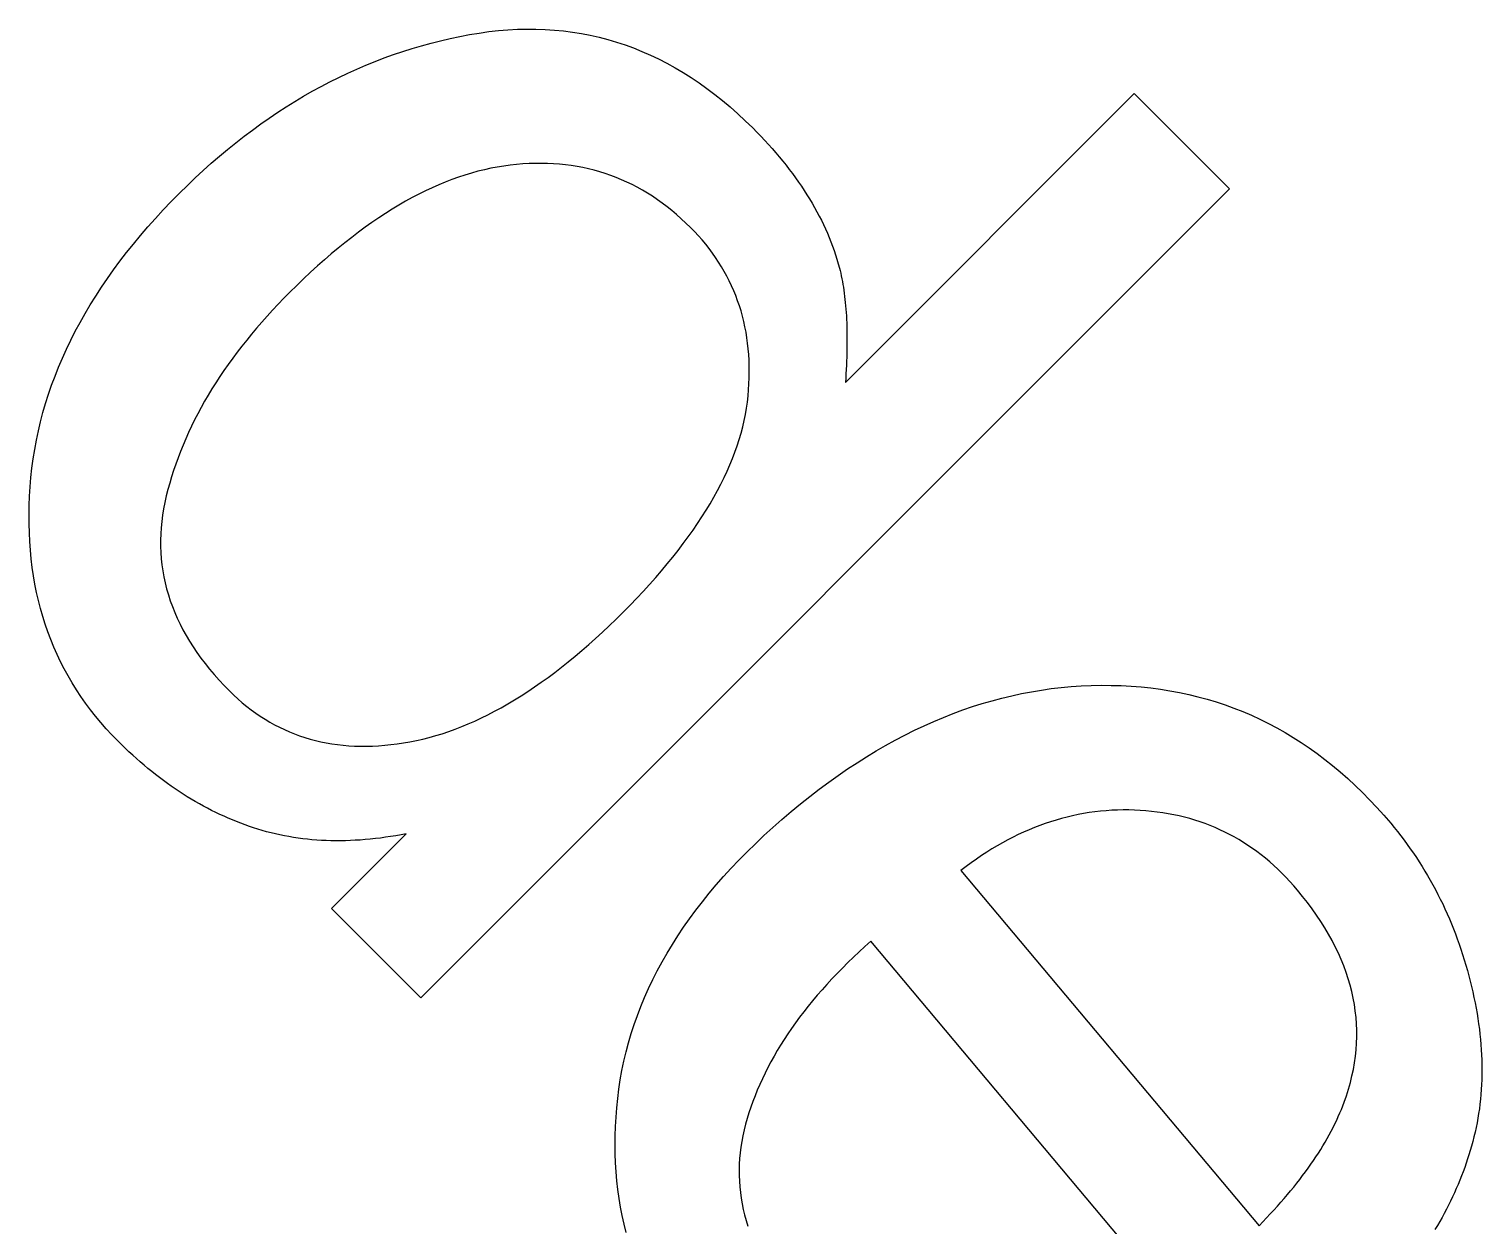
# Model space of a CAD drawing. Header units: metres. Extents: x -53 to 53, y -52 to 53.
# Drawn here: x 25.53 to 31.22, y 24.23 to 28.92 of the extents above; entities that cross this region are included whole.
import ezdxf

# ---------------------------------------------------------------- set-up
doc = ezdxf.new("R2010")
doc.units = ezdxf.units.M

msp = doc.modelspace()

# ---------------------------------------------------------------- linework, layer by layer
for p, q in [((27.2897, 28.9017), (27.3275, 28.907)), ((27.3275, 28.907), (27.365, 28.9112)), ((27.365, 28.9112), (27.4022, 28.9143)), ((27.4022, 28.9143), (27.4392, 28.9163)), ((27.4392, 28.9163), (27.4758, 28.9172)), ((27.4758, 28.9172), (27.5122, 28.917)), ((27.5122, 28.917), (27.5483, 28.9157)), ((27.5483, 28.9157), (27.5842, 28.9133)), ((27.5842, 28.9133), (27.6197, 28.9099)), ((27.6197, 28.9099), (27.655, 28.9053)), ((27.655, 28.9053), (27.69, 28.8997)), ((27.0271, 28.841), (27.064, 28.8519)), ((27.064, 28.8519), (27.1011, 28.862)), ((27.1011, 28.862), (27.1384, 28.8714)), ((27.1384, 28.8714), (27.1759, 28.8801)), ((27.1759, 28.8801), (27.2137, 28.8881)), ((27.2137, 28.8881), (27.2517, 28.8954)), ((27.2517, 28.8954), (27.2897, 28.9017)), ((27.69, 28.8997), (27.7247, 28.893)), ((27.7247, 28.893), (27.7592, 28.8852)), ((27.7592, 28.8852), (27.7933, 28.8763)), ((27.7933, 28.8763), (27.8272, 28.8663)), ((27.8272, 28.8663), (27.8609, 28.8552)), ((27.8609, 28.8552), (27.8942, 28.8431)), ((26.8461, 28.7758), (26.8819, 28.7903)), ((26.8819, 28.7903), (26.9179, 28.804)), ((26.9179, 28.804), (26.9541, 28.8171)), ((26.9541, 28.8171), (26.9905, 28.8294)), ((26.9905, 28.8294), (27.0271, 28.841)), ((27.8942, 28.8431), (27.9273, 28.8298)), ((27.9273, 28.8298), (27.9601, 28.8155)), ((27.9601, 28.8155), (27.9926, 28.8)), ((27.9926, 28.8), (28.0248, 28.7835)), ((26.7402, 28.728), (26.7753, 28.7447)), ((26.7753, 28.7447), (26.8106, 28.7606)), ((26.8106, 28.7606), (26.8461, 28.7758)), ((28.0248, 28.7835), (28.0568, 28.7659)), ((28.0568, 28.7659), (28.0885, 28.7472)), ((28.0885, 28.7472), (28.1198, 28.7274)), ((26.6363, 28.6738), (26.6707, 28.6926)), ((26.6707, 28.6926), (26.7054, 28.7106)), ((26.7054, 28.7106), (26.7402, 28.728)), ((28.1198, 28.7274), (28.151, 28.7065)), ((28.151, 28.7065), (28.1818, 28.6845)), ((28.1818, 28.6845), (28.2124, 28.6615)), ((26.5344, 28.613), (26.5682, 28.634)), ((26.5682, 28.634), (26.6021, 28.6542)), ((26.6021, 28.6542), (26.6363, 28.6738)), ((28.2124, 28.6615), (28.2427, 28.6373)), ((28.2427, 28.6373), (28.2727, 28.6121)), ((28.7239, 27.5335), (29.8553, 28.6649)), ((29.8553, 28.6649), (30.2286, 28.2915)), ((26.4345, 28.5457), (26.4676, 28.5688)), ((26.4676, 28.5688), (26.5009, 28.5913)), ((26.5009, 28.5913), (26.5344, 28.613)), ((28.2727, 28.6121), (28.3025, 28.5857)), ((28.3025, 28.5857), (28.332, 28.5583)), ((26.369, 28.4973), (26.4017, 28.5218)), ((26.4017, 28.5218), (26.4345, 28.5457)), ((28.332, 28.5583), (28.3611, 28.5298)), ((28.3611, 28.5298), (28.377, 28.5137)), ((28.377, 28.5137), (28.3926, 28.4976)), ((26.3045, 28.4459), (26.3367, 28.4719)), ((26.3367, 28.4719), (26.369, 28.4973)), ((28.3926, 28.4976), (28.4078, 28.4814)), ((28.4078, 28.4814), (28.4226, 28.4653)), ((28.4226, 28.4653), (28.4371, 28.449)), ((28.4371, 28.449), (28.4513, 28.4328)), ((26.2093, 28.3635), (26.2408, 28.3917)), ((26.2408, 28.3917), (26.2725, 28.4191)), ((26.2725, 28.4191), (26.3045, 28.4459)), ((28.4513, 28.4328), (28.465, 28.4165)), ((28.465, 28.4165), (28.4785, 28.4002)), ((28.4785, 28.4002), (28.4916, 28.3838)), ((26.178, 28.3345), (26.2093, 28.3635)), ((27.2082, 28.337), (27.1825, 28.3278)), ((27.2337, 28.3454), (27.2082, 28.337)), ((27.2592, 28.3532), (27.2337, 28.3454)), ((27.2846, 28.3602), (27.2592, 28.3532)), ((27.31, 28.3664), (27.2846, 28.3602)), ((27.3353, 28.372), (27.31, 28.3664)), ((27.3605, 28.3768), (27.3353, 28.372)), ((27.3857, 28.3808), (27.3605, 28.3768)), ((27.4108, 28.3841), (27.3857, 28.3808)), ((27.4357, 28.3868), (27.4108, 28.3841)), ((27.4605, 28.3888), (27.4357, 28.3868)), ((27.485, 28.3902), (27.4605, 28.3888)), ((27.5093, 28.3909), (27.485, 28.3902)), ((27.5334, 28.3911), (27.5093, 28.3909)), ((27.5572, 28.3906), (27.5334, 28.3911)), ((27.5809, 28.3895), (27.5572, 28.3906)), ((27.6042, 28.3877), (27.5809, 28.3895)), ((27.6274, 28.3854), (27.6042, 28.3877)), ((27.6504, 28.3823), (27.6274, 28.3854)), ((27.6731, 28.3787), (27.6504, 28.3823)), ((27.6956, 28.3745), (27.6731, 28.3787)), ((27.718, 28.3696), (27.6956, 28.3745)), ((27.74, 28.3641), (27.718, 28.3696)), ((27.7619, 28.3579), (27.74, 28.3641)), ((27.7835, 28.3512), (27.7619, 28.3579)), ((27.8049, 28.3438), (27.7835, 28.3512)), ((27.8261, 28.3358), (27.8049, 28.3438)), ((27.847, 28.3271), (27.8261, 28.3358)), ((28.4916, 28.3838), (28.5043, 28.3674)), ((28.5043, 28.3674), (28.5167, 28.351)), ((28.5167, 28.351), (28.5287, 28.3345)), ((26.1161, 28.2746), (26.1469, 28.3049)), ((26.1469, 28.3049), (26.178, 28.3345)), ((27.0794, 28.2836), (27.0535, 28.2707)), ((30.2286, 28.2915), (27.0608, 25.1237)), ((27.1053, 28.2957), (27.0794, 28.2836)), ((27.1311, 28.3071), (27.1053, 28.2957)), ((27.1568, 28.3178), (27.1311, 28.3071)), ((27.1825, 28.3278), (27.1568, 28.3178)), ((27.8678, 28.3178), (27.847, 28.3271)), ((27.8883, 28.3079), (27.8678, 28.3178)), ((27.9086, 28.2974), (27.8883, 28.3079)), ((27.9287, 28.2862), (27.9086, 28.2974)), ((27.9485, 28.2745), (27.9287, 28.2862)), ((28.5287, 28.3345), (28.5404, 28.3181)), ((28.5404, 28.3181), (28.5518, 28.3015)), ((28.5518, 28.3015), (28.5627, 28.285)), ((28.5627, 28.285), (28.5734, 28.2684)), ((26.0523, 28.2086), (26.0837, 28.2417)), ((26.0837, 28.2417), (26.1161, 28.2746)), ((26.9752, 28.2277), (26.949, 28.2119)), ((27.0014, 28.2428), (26.9752, 28.2277)), ((27.0274, 28.2571), (27.0014, 28.2428)), ((27.0535, 28.2707), (27.0274, 28.2571)), ((27.9682, 28.2621), (27.9485, 28.2745)), ((27.9876, 28.249), (27.9682, 28.2621)), ((28.0067, 28.2354), (27.9876, 28.249)), ((28.0257, 28.2211), (28.0067, 28.2354)), ((28.0444, 28.2061), (28.0257, 28.2211)), ((28.5734, 28.2684), (28.5837, 28.2517)), ((28.5837, 28.2517), (28.5936, 28.2351)), ((28.5936, 28.2351), (28.6032, 28.2184)), ((25.9921, 28.1423), (26.0217, 28.1755)), ((26.0217, 28.1755), (26.0523, 28.2086)), ((26.8964, 28.178), (26.87, 28.16)), ((26.9227, 28.1953), (26.8964, 28.178)), ((26.949, 28.2119), (26.9227, 28.1953)), ((28.063, 28.1906), (28.0444, 28.2061)), ((28.0813, 28.1744), (28.063, 28.1906)), ((28.0993, 28.1576), (28.0813, 28.1744)), ((28.6032, 28.2184), (28.6124, 28.2016)), ((28.6124, 28.2016), (28.6213, 28.1849)), ((28.6213, 28.1849), (28.6298, 28.1681)), ((28.6298, 28.1681), (28.638, 28.1513)), ((25.9356, 28.0754), (25.9634, 28.1089)), ((25.9634, 28.1089), (25.9921, 28.1423)), ((26.817, 28.1217), (26.7904, 28.1015)), ((26.8436, 28.1412), (26.817, 28.1217)), ((26.87, 28.16), (26.8436, 28.1412)), ((28.1172, 28.1402), (28.0993, 28.1576)), ((28.1329, 28.1241), (28.1172, 28.1402)), ((28.1481, 28.1077), (28.1329, 28.1241)), ((28.1626, 28.0912), (28.1481, 28.1077)), ((28.638, 28.1513), (28.6458, 28.1344)), ((28.6458, 28.1344), (28.6533, 28.1175)), ((28.6533, 28.1175), (28.6605, 28.1006)), ((25.9087, 28.0417), (25.9356, 28.0754)), ((26.737, 28.0588), (26.7102, 28.0364)), ((26.7637, 28.0805), (26.737, 28.0588)), ((26.7904, 28.1015), (26.7637, 28.0805)), ((28.1767, 28.0743), (28.1626, 28.0912)), ((28.1902, 28.0572), (28.1767, 28.0743)), ((28.2031, 28.0399), (28.1902, 28.0572)), ((28.6605, 28.1006), (28.6672, 28.0836)), ((28.6672, 28.0836), (28.6737, 28.0666)), ((28.6737, 28.0666), (28.6797, 28.0496)), ((25.8577, 27.9741), (25.8828, 28.008)), ((25.8828, 28.008), (25.9087, 28.0417)), ((26.6834, 28.0132), (26.6564, 27.9893)), ((26.7102, 28.0364), (26.6834, 28.0132)), ((28.2155, 28.0224), (28.2031, 28.0399)), ((28.2273, 28.0046), (28.2155, 28.0224)), ((28.2386, 27.9865), (28.2273, 28.0046)), ((28.6797, 28.0496), (28.6855, 28.0325)), ((28.6855, 28.0325), (28.6909, 28.0154)), ((28.6909, 28.0154), (28.6959, 27.9983)), ((28.6959, 27.9983), (28.7005, 27.9811)), ((25.8104, 27.906), (25.8336, 27.9401)), ((25.8336, 27.9401), (25.8577, 27.9741)), ((26.6024, 27.9393), (26.5753, 27.9132)), ((26.6295, 27.9647), (26.6024, 27.9393)), ((26.6564, 27.9893), (26.6295, 27.9647)), ((28.2493, 27.9682), (28.2386, 27.9865)), ((28.2595, 27.9497), (28.2493, 27.9682)), ((28.2691, 27.9309), (28.2595, 27.9497)), ((28.7005, 27.9811), (28.7031, 27.971)), ((28.7031, 27.971), (28.7056, 27.9607)), ((28.7056, 27.9607), (28.7079, 27.9502)), ((28.7079, 27.9502), (28.7101, 27.9394)), ((28.7101, 27.9394), (28.7122, 27.9285)), ((25.7881, 27.8717), (25.8104, 27.906)), ((26.5481, 27.8863), (26.5252, 27.8631)), ((26.5753, 27.9132), (26.5481, 27.8863)), ((28.2781, 27.9119), (28.2691, 27.9309)), ((28.2866, 27.8926), (28.2781, 27.9119)), ((28.2946, 27.8731), (28.2866, 27.8926)), ((28.7122, 27.9285), (28.7142, 27.9173)), ((28.7142, 27.9173), (28.716, 27.9059)), ((28.716, 27.9059), (28.7178, 27.8943)), ((28.7178, 27.8943), (28.7194, 27.8824)), ((28.7194, 27.8824), (28.7209, 27.8704)), ((25.7462, 27.8029), (25.7667, 27.8374)), ((25.7667, 27.8374), (25.7881, 27.8717)), ((26.5028, 27.8399), (26.4809, 27.8165)), ((26.5252, 27.8631), (26.5028, 27.8399)), ((28.302, 27.8534), (28.2946, 27.8731)), ((28.3088, 27.8334), (28.302, 27.8534)), ((28.3151, 27.8131), (28.3088, 27.8334)), ((28.7209, 27.8704), (28.7223, 27.8582)), ((28.7223, 27.8582), (28.7236, 27.8457)), ((28.7236, 27.8457), (28.7248, 27.833)), ((28.7248, 27.833), (28.7258, 27.8201)), ((25.7081, 27.7335), (25.7267, 27.7683)), ((25.7267, 27.7683), (25.7462, 27.8029)), ((26.4387, 27.7697), (26.4183, 27.7462)), ((26.4595, 27.7931), (26.4387, 27.7697)), ((26.4809, 27.8165), (26.4595, 27.7931)), ((28.3208, 27.7927), (28.3151, 27.8131)), ((28.326, 27.7719), (28.3208, 27.7927)), ((28.3306, 27.751), (28.326, 27.7719)), ((28.7258, 27.8201), (28.7268, 27.8069)), ((28.7268, 27.8069), (28.7276, 27.7936)), ((28.7276, 27.7936), (28.7283, 27.78)), ((28.7283, 27.78), (28.7289, 27.7662)), ((28.7289, 27.7662), (28.7294, 27.7522)), ((25.6903, 27.6987), (25.7081, 27.7335)), ((26.3985, 27.7226), (26.3792, 27.699)), ((26.4183, 27.7462), (26.3985, 27.7226)), ((28.3347, 27.7298), (28.3306, 27.751)), ((28.3382, 27.7083), (28.3347, 27.7298)), ((28.7294, 27.7522), (28.7297, 27.738)), ((28.7297, 27.738), (28.73, 27.7236)), ((28.73, 27.7236), (28.7301, 27.7089)), ((28.7301, 27.7089), (28.7301, 27.6941)), ((25.6576, 27.6286), (25.6735, 27.6637)), ((25.6735, 27.6637), (25.6903, 27.6987)), ((26.3604, 27.6753), (26.3421, 27.6515)), ((26.3792, 27.699), (26.3604, 27.6753)), ((28.3411, 27.6866), (28.3382, 27.7083)), ((28.3435, 27.6647), (28.3411, 27.6866)), ((28.3454, 27.6425), (28.3435, 27.6647)), ((28.7298, 27.6637), (28.7295, 27.6482)), ((28.73, 27.679), (28.7298, 27.6637)), ((28.7301, 27.6941), (28.73, 27.679)), ((25.6427, 27.5933), (25.6576, 27.6286)), ((26.3071, 27.6038), (26.2904, 27.5799)), ((26.3244, 27.6277), (26.3071, 27.6038)), ((26.3421, 27.6515), (26.3244, 27.6277)), ((28.3467, 27.6201), (28.3454, 27.6425)), ((28.3474, 27.5974), (28.3467, 27.6201)), ((28.3476, 27.5745), (28.3474, 27.5974)), ((28.7278, 27.6003), (28.727, 27.584)), ((28.7284, 27.6165), (28.7278, 27.6003)), ((28.729, 27.6325), (28.7284, 27.6165)), ((28.7295, 27.6482), (28.729, 27.6325)), ((25.6154, 27.5225), (25.6286, 27.558)), ((25.6286, 27.558), (25.6427, 27.5933)), ((26.2742, 27.5559), (26.2585, 27.5319)), ((26.2904, 27.5799), (26.2742, 27.5559)), ((28.3463, 27.528), (28.3472, 27.5514)), ((28.3472, 27.5514), (28.3476, 27.5745)), ((28.725, 27.5505), (28.7239, 27.5335)), ((28.726, 27.5674), (28.725, 27.5505)), ((28.727, 27.584), (28.726, 27.5674)), ((25.5919, 27.4512), (25.6032, 27.4869)), ((25.6032, 27.4869), (25.6154, 27.5225)), ((26.2287, 27.4836), (26.2145, 27.4593)), ((26.2433, 27.5077), (26.2287, 27.4836)), ((26.2585, 27.5319), (26.2433, 27.5077)), ((28.3428, 27.4805), (28.3448, 27.5043)), ((28.3448, 27.5043), (28.3463, 27.528)), ((25.5815, 27.4153), (25.5919, 27.4512)), ((26.2009, 27.4351), (26.1878, 27.4107)), ((26.2145, 27.4593), (26.2009, 27.4351)), ((28.3325, 27.4081), (28.3367, 27.4324)), ((28.3367, 27.4324), (28.3401, 27.4565)), ((28.3401, 27.4565), (28.3428, 27.4805)), ((25.5635, 27.3432), (25.5721, 27.3793)), ((25.5721, 27.3793), (25.5815, 27.4153)), ((26.1752, 27.3863), (26.1631, 27.3618)), ((26.1878, 27.4107), (26.1752, 27.3863)), ((28.3219, 27.3594), (28.3276, 27.3838)), ((28.3276, 27.3838), (28.3325, 27.4081)), ((25.5558, 27.307), (25.5635, 27.3432)), ((26.1405, 27.3127), (26.13, 27.2881)), ((26.1516, 27.3373), (26.1405, 27.3127)), ((26.1631, 27.3618), (26.1516, 27.3373)), ((28.3082, 27.3102), (28.3154, 27.3349)), ((28.3154, 27.3349), (28.3219, 27.3594)), ((25.5433, 27.2342), (25.5491, 27.2707)), ((25.5491, 27.2707), (25.5558, 27.307)), ((26.12, 27.2634), (26.1105, 27.2386)), ((26.13, 27.2881), (26.12, 27.2634)), ((28.282, 27.2357), (28.2915, 27.2607)), ((28.2915, 27.2607), (28.3002, 27.2855)), ((28.3002, 27.2855), (28.3082, 27.3102)), ((25.5344, 27.1609), (25.5384, 27.1976)), ((25.5384, 27.1976), (25.5433, 27.2342)), ((26.1016, 27.2138), (26.0931, 27.1889)), ((26.1105, 27.2386), (26.1016, 27.2138)), ((28.2607, 27.1855), (28.2717, 27.2107)), ((28.2717, 27.2107), (28.282, 27.2357)), ((25.5313, 27.1241), (25.5344, 27.1609)), ((26.0852, 27.1639), (26.0778, 27.1389)), ((26.0931, 27.1889), (26.0852, 27.1639)), ((28.2364, 27.1349), (28.2489, 27.1603)), ((28.2489, 27.1603), (28.2607, 27.1855)), ((25.5276, 27.0511), (25.5291, 27.0874)), ((25.5291, 27.0874), (25.5313, 27.1241)), ((26.0645, 27.0887), (26.0588, 27.0636)), ((26.0709, 27.1138), (26.0645, 27.0887)), ((26.0778, 27.1389), (26.0709, 27.1138)), ((28.1942, 27.0582), (28.209, 27.0839)), ((28.209, 27.0839), (28.2231, 27.1094)), ((28.2231, 27.1094), (28.2364, 27.1349)), ((25.527, 27.0152), (25.5276, 27.0511)), ((26.0539, 27.0386), (26.0499, 27.0137)), ((26.0588, 27.0636), (26.0539, 27.0386)), ((28.1622, 27.0066), (28.1786, 27.0324)), ((28.1786, 27.0324), (28.1942, 27.0582)), ((25.5272, 26.9798), (25.527, 27.0152)), ((25.5281, 26.9447), (25.5272, 26.9798)), ((26.0467, 26.9889), (26.0443, 26.9643)), ((26.0499, 27.0137), (26.0467, 26.9889)), ((28.1273, 26.9545), (28.1451, 26.9806)), ((28.1451, 26.9806), (28.1622, 27.0066)), ((25.5298, 26.9101), (25.5281, 26.9447)), ((26.0428, 26.9398), (26.042, 26.9154)), ((26.042, 26.9154), (26.0421, 26.8911)), ((26.0443, 26.9643), (26.0428, 26.9398)), ((28.0892, 26.902), (28.1086, 26.9283)), ((28.1086, 26.9283), (28.1273, 26.9545)), ((25.5323, 26.8758), (25.5298, 26.9101)), ((25.5356, 26.842), (25.5323, 26.8758)), ((26.0421, 26.8911), (26.043, 26.867)), ((26.043, 26.867), (26.0448, 26.843)), ((28.0482, 26.8491), (28.0691, 26.8756)), ((28.0691, 26.8756), (28.0892, 26.902)), ((25.5397, 26.8086), (25.5356, 26.842)), ((25.5446, 26.7755), (25.5397, 26.8086)), ((26.0448, 26.843), (26.0473, 26.8191)), ((26.0473, 26.8191), (26.0507, 26.7953)), ((28.0041, 26.7958), (28.0265, 26.8225)), ((28.0265, 26.8225), (28.0482, 26.8491)), ((25.5502, 26.7429), (25.5446, 26.7755)), ((25.5567, 26.7108), (25.5502, 26.7429)), ((26.0507, 26.7953), (26.0549, 26.7717)), ((26.0549, 26.7717), (26.06, 26.7482)), ((26.06, 26.7482), (26.0658, 26.7248)), ((27.9322, 26.715), (27.9569, 26.7421)), ((27.9569, 26.7421), (27.9809, 26.769)), ((27.9809, 26.769), (28.0041, 26.7958)), ((25.5639, 26.679), (25.5567, 26.7108)), ((26.0658, 26.7248), (26.0725, 26.7015)), ((26.0725, 26.7015), (26.08, 26.6784)), ((27.8804, 26.6607), (27.9067, 26.6879)), ((27.9067, 26.6879), (27.9322, 26.715)), ((25.572, 26.6476), (25.5639, 26.679)), ((25.5808, 26.6166), (25.572, 26.6476)), ((26.08, 26.6784), (26.0883, 26.6553)), ((26.0883, 26.6553), (26.0975, 26.6324)), ((26.0975, 26.6324), (26.1074, 26.6097)), ((27.8264, 26.6066), (27.8534, 26.6333)), ((27.8534, 26.6333), (27.8804, 26.6607)), ((25.5904, 26.5861), (25.5808, 26.6166)), ((25.6008, 26.5559), (25.5904, 26.5861)), ((26.1074, 26.6097), (26.1182, 26.587)), ((26.1182, 26.587), (26.1298, 26.5645)), ((27.7725, 26.5553), (27.7994, 26.5806)), ((27.7994, 26.5806), (27.8264, 26.6066)), ((25.612, 26.5262), (25.6008, 26.5559)), ((25.6239, 26.4969), (25.612, 26.5262)), ((26.1298, 26.5645), (26.1423, 26.5421)), ((26.1423, 26.5421), (26.1555, 26.5199)), ((26.1555, 26.5199), (26.1696, 26.4977)), ((27.7188, 26.5067), (27.7456, 26.5306)), ((27.7456, 26.5306), (27.7725, 26.5553)), ((25.6367, 26.4679), (25.6239, 26.4969)), ((25.6502, 26.4394), (25.6367, 26.4679)), ((26.1696, 26.4977), (26.1845, 26.4757)), ((26.1845, 26.4757), (26.2003, 26.4538)), ((27.6388, 26.4391), (27.6654, 26.461)), ((27.6654, 26.461), (27.6921, 26.4835)), ((27.6921, 26.4835), (27.7188, 26.5067)), ((25.6646, 26.4113), (25.6502, 26.4394)), ((25.6797, 26.3836), (25.6646, 26.4113)), ((26.2003, 26.4538), (26.2168, 26.432)), ((26.2168, 26.432), (26.2342, 26.4104)), ((26.2342, 26.4104), (26.2524, 26.3889)), ((27.5857, 26.3976), (27.6122, 26.418)), ((27.6122, 26.418), (27.6388, 26.4391)), ((25.6956, 26.3564), (25.6797, 26.3836)), ((25.7123, 26.3295), (25.6956, 26.3564)), ((26.2524, 26.3889), (26.2714, 26.3675)), ((26.2714, 26.3675), (26.2913, 26.3462)), ((26.2913, 26.3462), (26.312, 26.3251)), ((27.5066, 26.3405), (27.5329, 26.3588)), ((27.5329, 26.3588), (27.5593, 26.3779)), ((27.5593, 26.3779), (27.5857, 26.3976)), ((29.6082, 26.3422), (29.6473, 26.3448)), ((29.6473, 26.3448), (29.6865, 26.3465)), ((29.6865, 26.3465), (29.7258, 26.3472)), ((29.7258, 26.3472), (29.7652, 26.347)), ((29.7652, 26.347), (29.8044, 26.3458)), ((29.8044, 26.3458), (29.8433, 26.3437)), ((29.8433, 26.3437), (29.8818, 26.3406)), ((25.7298, 26.303), (25.7123, 26.3295)), ((25.7481, 26.2769), (25.7298, 26.303)), ((26.312, 26.3251), (26.3284, 26.309)), ((26.3284, 26.309), (26.3451, 26.2936)), ((26.3451, 26.2936), (26.3621, 26.2789)), ((27.402, 26.2742), (27.4281, 26.2898)), ((27.4281, 26.2898), (27.4542, 26.306)), ((27.4542, 26.306), (27.4804, 26.3229)), ((27.4804, 26.3229), (27.5066, 26.3405)), ((29.26, 26.2757), (29.2984, 26.2869)), ((29.2984, 26.2869), (29.3368, 26.2972)), ((29.3368, 26.2972), (29.3753, 26.3064)), ((29.3753, 26.3064), (29.4139, 26.3148)), ((29.4139, 26.3148), (29.4526, 26.3222)), ((29.4526, 26.3222), (29.4913, 26.3286)), ((29.4913, 26.3286), (29.5302, 26.3341)), ((29.5302, 26.3341), (29.5692, 26.3386)), ((29.5692, 26.3386), (29.6082, 26.3422)), ((29.8818, 26.3406), (29.9199, 26.3366)), ((29.9199, 26.3366), (29.9576, 26.3316)), ((29.9576, 26.3316), (29.9949, 26.3257)), ((29.9949, 26.3257), (30.0319, 26.3188)), ((30.0319, 26.3188), (30.0685, 26.311)), ((30.0685, 26.311), (30.1047, 26.3022)), ((30.1047, 26.3022), (30.1405, 26.2925)), ((30.1405, 26.2925), (30.1759, 26.2819)), ((25.7671, 26.2513), (25.7481, 26.2769)), ((25.787, 26.2261), (25.7671, 26.2513)), ((26.3621, 26.2789), (26.3793, 26.2647)), ((26.3793, 26.2647), (26.3969, 26.2511)), ((26.3969, 26.2511), (26.4146, 26.2382)), ((26.4146, 26.2382), (26.4327, 26.2258)), ((27.2984, 26.2192), (27.3242, 26.2319)), ((27.3242, 26.2319), (27.3501, 26.2453)), ((27.3501, 26.2453), (27.376, 26.2594)), ((27.376, 26.2594), (27.402, 26.2742)), ((29.1076, 26.2215), (29.1455, 26.2365)), ((29.1455, 26.2365), (29.1836, 26.2505)), ((29.1836, 26.2505), (29.2218, 26.2636)), ((29.2218, 26.2636), (29.26, 26.2757)), ((30.1759, 26.2819), (30.211, 26.2702)), ((30.211, 26.2702), (30.2457, 26.2577)), ((30.2457, 26.2577), (30.28, 26.2442)), ((30.28, 26.2442), (30.3139, 26.2297)), ((30.3139, 26.2297), (30.3474, 26.2143)), ((25.8076, 26.2012), (25.787, 26.2261)), ((25.829, 26.1768), (25.8076, 26.2012)), ((25.8513, 26.1528), (25.829, 26.1768)), ((26.4327, 26.2258), (26.451, 26.2141)), ((26.451, 26.2141), (26.4695, 26.203)), ((26.4695, 26.203), (26.4883, 26.1926)), ((26.4883, 26.1926), (26.5074, 26.1827)), ((26.5074, 26.1827), (26.5268, 26.1734)), ((26.5268, 26.1734), (26.5464, 26.1648)), ((27.1703, 26.1662), (27.1958, 26.1754)), ((27.1958, 26.1754), (27.2214, 26.1853)), ((27.2214, 26.1853), (27.247, 26.1959)), ((27.247, 26.1959), (27.2727, 26.2072)), ((27.2727, 26.2072), (27.2984, 26.2192)), ((28.9941, 26.1709), (29.0318, 26.1887)), ((29.0318, 26.1887), (29.0697, 26.2056)), ((29.0697, 26.2056), (29.1076, 26.2215)), ((30.3474, 26.2143), (30.3806, 26.1979)), ((30.3806, 26.1979), (30.4133, 26.1806)), ((30.4133, 26.1806), (30.4457, 26.1623)), ((25.8743, 26.1292), (25.8513, 26.1528)), ((25.8888, 26.1148), (25.8743, 26.1292)), ((26.5464, 26.1648), (26.5662, 26.1568)), ((26.5662, 26.1568), (26.5864, 26.1494)), ((26.5864, 26.1494), (26.6068, 26.1426)), ((26.6068, 26.1426), (26.6274, 26.1364)), ((26.6274, 26.1364), (26.6483, 26.1309)), ((26.6483, 26.1309), (26.6695, 26.1259)), ((26.6695, 26.1259), (26.691, 26.1216)), ((26.691, 26.1216), (26.7127, 26.1179)), ((26.7127, 26.1179), (26.7346, 26.1148)), ((26.9442, 26.1147), (26.9688, 26.1177)), ((26.9688, 26.1177), (26.9936, 26.1214)), ((26.9936, 26.1214), (27.0186, 26.1257)), ((27.0186, 26.1257), (27.0438, 26.1307)), ((27.0438, 26.1307), (27.069, 26.1364)), ((27.069, 26.1364), (27.0942, 26.1428)), ((27.0942, 26.1428), (27.1195, 26.1499)), ((27.1195, 26.1499), (27.1449, 26.1577)), ((27.1449, 26.1577), (27.1703, 26.1662)), ((28.8815, 26.1117), (28.9189, 26.1324)), ((28.9189, 26.1324), (28.9565, 26.1521)), ((28.9565, 26.1521), (28.9941, 26.1709)), ((30.4457, 26.1623), (30.4778, 26.1431)), ((30.4778, 26.1431), (30.5094, 26.123)), ((30.5094, 26.123), (30.5406, 26.1018)), ((25.9035, 26.1007), (25.8888, 26.1148)), ((25.9181, 26.0868), (25.9035, 26.1007)), ((25.9329, 26.0732), (25.9181, 26.0868)), ((25.9477, 26.0599), (25.9329, 26.0732)), ((25.9626, 26.0468), (25.9477, 26.0599)), ((26.7346, 26.1148), (26.7569, 26.1123)), ((26.7569, 26.1123), (26.7794, 26.1105)), ((26.7794, 26.1105), (26.8021, 26.1092)), ((26.8021, 26.1092), (26.8251, 26.1086)), ((26.8251, 26.1086), (26.8484, 26.1086)), ((26.8484, 26.1086), (26.8719, 26.1092)), ((26.8719, 26.1092), (26.8958, 26.1104)), ((26.8958, 26.1104), (26.9198, 26.1122)), ((26.9198, 26.1122), (26.9442, 26.1147)), ((28.7696, 26.0439), (28.8068, 26.0675)), ((28.8068, 26.0675), (28.8441, 26.09)), ((28.8441, 26.09), (28.8815, 26.1117)), ((30.5406, 26.1018), (30.5715, 26.0798)), ((30.5715, 26.0798), (30.602, 26.0568)), ((25.9776, 26.034), (25.9626, 26.0468)), ((25.9926, 26.0215), (25.9776, 26.034)), ((26.0077, 26.0092), (25.9926, 26.0215)), ((26.0228, 25.9972), (26.0077, 26.0092)), ((28.6955, 25.994), (28.7325, 26.0194)), ((28.7325, 26.0194), (28.7696, 26.0439)), ((30.602, 26.0568), (30.6321, 26.0328)), ((30.6321, 26.0328), (30.6618, 26.0079)), ((30.6618, 26.0079), (30.6912, 25.982)), ((26.0381, 25.9855), (26.0228, 25.9972)), ((26.0534, 25.974), (26.0381, 25.9855)), ((26.0687, 25.9628), (26.0534, 25.974)), ((26.0841, 25.9519), (26.0687, 25.9628)), ((26.0996, 25.9412), (26.0841, 25.9519)), ((28.6217, 25.9403), (28.6586, 25.9676)), ((28.6586, 25.9676), (28.6955, 25.994)), ((30.6912, 25.982), (30.7202, 25.9552)), ((30.7202, 25.9552), (30.7488, 25.9275)), ((26.1152, 25.9308), (26.0996, 25.9412)), ((26.1308, 25.9207), (26.1152, 25.9308)), ((26.1465, 25.9108), (26.1308, 25.9207)), ((26.1622, 25.9012), (26.1465, 25.9108)), ((26.1781, 25.8919), (26.1622, 25.9012)), ((26.1939, 25.8828), (26.1781, 25.8919)), ((28.5483, 25.8828), (28.585, 25.912)), ((28.585, 25.912), (28.6217, 25.9403)), ((30.7488, 25.9275), (30.777, 25.8987)), ((30.777, 25.8987), (30.8048, 25.8691)), ((26.2099, 25.874), (26.1939, 25.8828)), ((26.2259, 25.8655), (26.2099, 25.874)), ((26.242, 25.8572), (26.2259, 25.8655)), ((26.2581, 25.8492), (26.242, 25.8572)), ((26.2744, 25.8415), (26.2581, 25.8492)), ((26.2906, 25.834), (26.2744, 25.8415)), ((26.307, 25.8268), (26.2906, 25.834)), ((28.4751, 25.8214), (28.5117, 25.8526)), ((28.5117, 25.8526), (28.5483, 25.8828)), ((29.6134, 25.8363), (29.5919, 25.8312)), ((29.6351, 25.8408), (29.6134, 25.8363)), ((29.6568, 25.8449), (29.6351, 25.8408)), ((29.6787, 25.8484), (29.6568, 25.8449)), ((29.7006, 25.8515), (29.6787, 25.8484)), ((29.7225, 25.854), (29.7006, 25.8515)), ((29.7446, 25.856), (29.7225, 25.854)), ((29.7667, 25.8575), (29.7446, 25.856)), ((29.7889, 25.8585), (29.7667, 25.8575)), ((29.8112, 25.8589), (29.7889, 25.8585)), ((29.8336, 25.8589), (29.8112, 25.8589)), ((29.856, 25.8583), (29.8336, 25.8589)), ((29.8785, 25.8572), (29.856, 25.8583)), ((29.901, 25.8556), (29.8785, 25.8572)), ((29.9232, 25.8535), (29.901, 25.8556)), ((29.9452, 25.8509), (29.9232, 25.8535)), ((29.967, 25.8478), (29.9452, 25.8509)), ((29.9885, 25.8442), (29.967, 25.8478)), ((30.0098, 25.8402), (29.9885, 25.8442)), ((30.0308, 25.8356), (30.0098, 25.8402)), ((30.0516, 25.8306), (30.0308, 25.8356)), ((30.8048, 25.8691), (30.8322, 25.8385)), ((30.8322, 25.8385), (30.8593, 25.8069)), ((26.3234, 25.8198), (26.307, 25.8268)), ((26.3399, 25.8132), (26.3234, 25.8198)), ((26.3564, 25.8068), (26.3399, 25.8132)), ((26.373, 25.8006), (26.3564, 25.8068)), ((26.3897, 25.7947), (26.373, 25.8006)), ((26.4065, 25.7891), (26.3897, 25.7947)), ((26.4234, 25.7837), (26.4065, 25.7891)), ((26.4404, 25.7786), (26.4234, 25.7837)), ((26.4575, 25.7738), (26.4404, 25.7786)), ((28.4049, 25.7584), (28.4395, 25.79)), ((28.4395, 25.79), (28.4751, 25.8214)), ((29.443, 25.7813), (29.422, 25.7721)), ((29.464, 25.7899), (29.443, 25.7813)), ((29.4851, 25.7981), (29.464, 25.7899)), ((29.5063, 25.8058), (29.4851, 25.7981)), ((29.5276, 25.8129), (29.5063, 25.8058)), ((29.5489, 25.8195), (29.5276, 25.8129)), ((29.5704, 25.8256), (29.5489, 25.8195)), ((29.5919, 25.8312), (29.5704, 25.8256)), ((30.0722, 25.825), (30.0516, 25.8306)), ((30.0925, 25.819), (30.0722, 25.825)), ((30.1126, 25.8125), (30.0925, 25.819)), ((30.1325, 25.8055), (30.1126, 25.8125)), ((30.1521, 25.798), (30.1325, 25.8055)), ((30.1715, 25.79), (30.1521, 25.798)), ((30.1906, 25.7815), (30.1715, 25.79)), ((30.2095, 25.7725), (30.1906, 25.7815)), ((30.8593, 25.8069), (30.8728, 25.7907)), ((30.8728, 25.7907), (30.8859, 25.7743)), ((26.4747, 25.7693), (26.4575, 25.7738)), ((26.4921, 25.7652), (26.4747, 25.7693)), ((26.5096, 25.7613), (26.4921, 25.7652)), ((26.5271, 25.7577), (26.5096, 25.7613)), ((26.5448, 25.7544), (26.5271, 25.7577)), ((26.5627, 25.7514), (26.5448, 25.7544)), ((26.5806, 25.7488), (26.5627, 25.7514)), ((26.5986, 25.7464), (26.5806, 25.7488)), ((26.6168, 25.7443), (26.5986, 25.7464)), ((26.635, 25.7425), (26.6168, 25.7443)), ((26.6534, 25.7411), (26.635, 25.7425)), ((26.6719, 25.7399), (26.6534, 25.7411)), ((26.6906, 25.739), (26.6719, 25.7399)), ((26.7093, 25.7384), (26.6906, 25.739)), ((26.7281, 25.7381), (26.7093, 25.7384)), ((26.7115, 25.473), (27.0042, 25.7657)), ((26.7471, 25.7382), (26.7281, 25.7381)), ((26.7662, 25.7385), (26.7471, 25.7382)), ((26.7854, 25.7391), (26.7662, 25.7385)), ((26.8047, 25.74), (26.7854, 25.7391)), ((26.8241, 25.7412), (26.8047, 25.74)), ((26.8437, 25.7428), (26.8241, 25.7412)), ((26.8633, 25.7446), (26.8437, 25.7428)), ((26.8831, 25.7467), (26.8633, 25.7446)), ((26.903, 25.7491), (26.8831, 25.7467)), ((26.923, 25.7518), (26.903, 25.7491)), ((26.9431, 25.7549), (26.923, 25.7518)), ((26.9634, 25.7582), (26.9431, 25.7549)), ((26.9837, 25.7618), (26.9634, 25.7582)), ((27.0042, 25.7657), (26.9837, 25.7618)), ((28.3387, 25.6948), (28.3714, 25.7267)), ((28.3714, 25.7267), (28.4049, 25.7584)), ((29.3184, 25.7185), (29.2979, 25.7063)), ((29.3389, 25.7303), (29.3184, 25.7185)), ((29.3596, 25.7415), (29.3389, 25.7303)), ((29.3803, 25.7522), (29.3596, 25.7415)), ((29.4011, 25.7624), (29.3803, 25.7522)), ((29.422, 25.7721), (29.4011, 25.7624)), ((30.2281, 25.763), (30.2095, 25.7725)), ((30.2466, 25.7531), (30.2281, 25.763)), ((30.2648, 25.7427), (30.2466, 25.7531)), ((30.2827, 25.7317), (30.2648, 25.7427)), ((30.3004, 25.7203), (30.2827, 25.7317)), ((30.3179, 25.7084), (30.3004, 25.7203)), ((30.8859, 25.7743), (30.8989, 25.7578)), ((30.8989, 25.7578), (30.9115, 25.741)), ((30.9115, 25.741), (30.924, 25.7242)), ((30.924, 25.7242), (30.9362, 25.7072)), ((28.2766, 25.6304), (28.3072, 25.6626)), ((28.3072, 25.6626), (28.3387, 25.6948)), ((29.2368, 25.6664), (29.2166, 25.6521)), ((29.2571, 25.6802), (29.2368, 25.6664)), ((29.2775, 25.6935), (29.2571, 25.6802)), ((29.2979, 25.7063), (29.2775, 25.6935)), ((30.3351, 25.696), (30.3179, 25.7084)), ((30.3521, 25.6831), (30.3351, 25.696)), ((30.3688, 25.6697), (30.3521, 25.6831)), ((30.3854, 25.6558), (30.3688, 25.6697)), ((30.9362, 25.7072), (30.9481, 25.69)), ((30.9481, 25.69), (30.9598, 25.6727)), ((30.9598, 25.6727), (30.9712, 25.6552)), ((28.247, 25.5979), (28.2766, 25.6304)), ((29.1965, 25.6373), (29.1765, 25.622)), ((29.1765, 25.622), (30.3438, 24.2308)), ((29.2166, 25.6521), (29.1965, 25.6373)), ((30.4016, 25.6415), (30.3854, 25.6558)), ((30.4177, 25.6266), (30.4016, 25.6415)), ((30.4335, 25.6113), (30.4177, 25.6266)), ((30.449, 25.5954), (30.4335, 25.6113)), ((30.9712, 25.6552), (30.9824, 25.6375)), ((30.9824, 25.6375), (30.9933, 25.6197)), ((30.9933, 25.6197), (31.004, 25.6018)), ((28.1908, 25.5325), (28.2184, 25.5653)), ((28.2184, 25.5653), (28.247, 25.5979)), ((30.4644, 25.5791), (30.449, 25.5954)), ((30.4794, 25.5623), (30.4644, 25.5791)), ((30.4943, 25.545), (30.4794, 25.5623)), ((31.004, 25.6018), (31.0145, 25.5836)), ((31.0145, 25.5836), (31.0246, 25.5654)), ((31.0246, 25.5654), (31.0346, 25.547)), ((31.0346, 25.547), (31.0443, 25.5284)), ((28.1386, 25.4663), (28.1642, 25.4995)), ((28.1642, 25.4995), (28.1908, 25.5325)), ((30.5144, 25.5205), (30.4943, 25.545)), ((30.5336, 25.4959), (30.5144, 25.5205)), ((30.5519, 25.4713), (30.5336, 25.4959)), ((31.0443, 25.5284), (31.0537, 25.5096)), ((31.0537, 25.5096), (31.0629, 25.4907)), ((31.0629, 25.4907), (31.0718, 25.4717)), ((27.0608, 25.1237), (26.7115, 25.473)), ((28.0904, 25.3994), (28.114, 25.433)), ((28.114, 25.433), (28.1386, 25.4663)), ((30.5693, 25.4466), (30.5519, 25.4713)), ((30.5857, 25.4219), (30.5693, 25.4466)), ((31.0718, 25.4717), (31.0805, 25.4525)), ((31.0805, 25.4525), (31.089, 25.4331)), ((31.089, 25.4331), (31.0972, 25.4136)), ((28.0678, 25.3657), (28.0904, 25.3994)), ((30.6013, 25.3972), (30.5857, 25.4219)), ((30.6159, 25.3724), (30.6013, 25.3972)), ((31.0972, 25.4136), (31.1051, 25.3939)), ((31.1051, 25.3939), (31.1128, 25.374)), ((28.0256, 25.2978), (28.0462, 25.3319)), ((28.0462, 25.3319), (28.0678, 25.3657)), ((28.8003, 25.3244), (28.7775, 25.3033)), ((28.8237, 25.3455), (28.8003, 25.3244)), ((30.3631, 23.5108), (28.8237, 25.3455)), ((30.6297, 25.3476), (30.6159, 25.3724)), ((30.6425, 25.3228), (30.6297, 25.3476)), ((30.6544, 25.2979), (30.6425, 25.3228)), ((31.1128, 25.374), (31.1202, 25.354)), ((31.1202, 25.354), (31.1274, 25.3339)), ((31.1274, 25.3339), (31.1344, 25.3136)), ((27.9874, 25.2292), (28.006, 25.2636)), ((28.006, 25.2636), (28.0256, 25.2978)), ((28.7551, 25.2822), (28.7333, 25.261)), ((28.7775, 25.3033), (28.7551, 25.2822)), ((30.6654, 25.2729), (30.6544, 25.2979)), ((30.6755, 25.248), (30.6654, 25.2729)), ((31.1344, 25.3136), (31.1411, 25.2931)), ((31.1411, 25.2931), (31.1475, 25.2725)), ((31.1475, 25.2725), (31.1537, 25.2517)), ((27.9698, 25.1946), (27.9874, 25.2292)), ((28.6914, 25.2185), (28.6712, 25.1972)), ((28.7121, 25.2398), (28.6914, 25.2185)), ((28.7333, 25.261), (28.7121, 25.2398)), ((30.6847, 25.2229), (30.6755, 25.248)), ((30.693, 25.1979), (30.6847, 25.2229)), ((31.1537, 25.2517), (31.1596, 25.2308)), ((31.1596, 25.2308), (31.1653, 25.2097)), ((31.1653, 25.2097), (31.1707, 25.1884)), ((27.9376, 25.1249), (27.9532, 25.1598)), ((27.9532, 25.1598), (27.9698, 25.1946)), ((28.6324, 25.1545), (28.6138, 25.133)), ((28.6515, 25.1759), (28.6324, 25.1545)), ((28.6712, 25.1972), (28.6515, 25.1759)), ((30.7003, 25.1728), (30.693, 25.1979)), ((30.7068, 25.1476), (30.7003, 25.1728)), ((31.1707, 25.1884), (31.176, 25.1671)), ((31.176, 25.1671), (31.1809, 25.146)), ((27.923, 25.0898), (27.9376, 25.1249)), ((28.5957, 25.1115), (28.5782, 25.09)), ((28.6138, 25.133), (28.5957, 25.1115)), ((30.7123, 25.1225), (30.7068, 25.1476)), ((30.717, 25.0972), (30.7123, 25.1225)), ((30.7207, 25.072), (30.717, 25.0972)), ((31.1809, 25.146), (31.1855, 25.1249)), ((31.1855, 25.1249), (31.1898, 25.1039)), ((31.1898, 25.1039), (31.1938, 25.0831)), ((27.8968, 25.019), (27.9094, 25.0545)), ((27.9094, 25.0545), (27.923, 25.0898)), ((28.5447, 25.0469), (28.5288, 25.0252)), ((28.5612, 25.0685), (28.5447, 25.0469)), ((28.5782, 25.09), (28.5612, 25.0685)), ((30.7235, 25.0467), (30.7207, 25.072)), ((30.7254, 25.0214), (30.7235, 25.0467)), ((31.1938, 25.0831), (31.1974, 25.0623)), ((31.1974, 25.0623), (31.2008, 25.0417)), ((31.2008, 25.0417), (31.2038, 25.0211)), ((27.8746, 24.9475), (27.8852, 24.9833)), ((27.8852, 24.9833), (27.8968, 25.019)), ((28.4985, 24.9818), (28.4842, 24.96)), ((28.5134, 25.0035), (28.4985, 24.9818)), ((28.5288, 25.0252), (28.5134, 25.0035)), ((30.7264, 24.996), (30.7254, 25.0214)), ((30.7264, 24.9706), (30.7264, 24.996)), ((31.2038, 25.0211), (31.2065, 25.0007)), ((31.2065, 25.0007), (31.2089, 24.9804)), ((31.2089, 24.9804), (31.211, 24.9602)), ((27.8651, 24.9115), (27.8746, 24.9475)), ((28.4704, 24.9382), (28.4571, 24.9163)), ((28.4842, 24.96), (28.4704, 24.9382)), ((30.7239, 24.9196), (30.7256, 24.9451)), ((30.7256, 24.9451), (30.7264, 24.9706)), ((31.211, 24.9602), (31.2127, 24.9401)), ((31.2127, 24.9401), (31.2141, 24.9201)), ((27.8489, 24.839), (27.8565, 24.8753)), ((27.8565, 24.8753), (27.8651, 24.9115)), ((28.4321, 24.8725), (28.4205, 24.8505)), ((28.4443, 24.8944), (28.4321, 24.8725)), ((28.4571, 24.9163), (28.4443, 24.8944)), ((30.7132, 24.8429), (30.7177, 24.8685)), ((30.7177, 24.8685), (30.7212, 24.8941)), ((30.7212, 24.8941), (30.7239, 24.9196)), ((31.2141, 24.9201), (31.2153, 24.9002)), ((31.2153, 24.9002), (31.216, 24.8804)), ((31.216, 24.8804), (31.2165, 24.8608)), ((27.8423, 24.8024), (27.8489, 24.839)), ((28.4093, 24.8284), (28.3987, 24.8064)), ((28.4205, 24.8505), (28.4093, 24.8284)), ((30.7015, 24.7915), (30.7078, 24.8172)), ((30.7078, 24.8172), (30.7132, 24.8429)), ((31.2165, 24.8217), (31.216, 24.8024)), ((31.2165, 24.8608), (31.2167, 24.8412)), ((31.2167, 24.8412), (31.2165, 24.8217)), ((27.8321, 24.7288), (27.8367, 24.7657)), ((27.8367, 24.7657), (27.8423, 24.8024)), ((28.379, 24.7621), (28.37, 24.7399)), ((28.3886, 24.7842), (28.379, 24.7621)), ((28.3987, 24.8064), (28.3886, 24.7842)), ((30.6861, 24.74), (30.6943, 24.7657)), ((30.6943, 24.7657), (30.7015, 24.7915)), ((31.2141, 24.764), (31.2127, 24.745)), ((31.2153, 24.7831), (31.2141, 24.764)), ((31.216, 24.8024), (31.2153, 24.7831)), ((27.8284, 24.692), (27.8321, 24.7288)), ((28.3536, 24.6953), (28.3462, 24.673)), ((28.3616, 24.7176), (28.3536, 24.6953)), ((28.37, 24.7399), (28.3616, 24.7176)), ((30.6663, 24.6862), (30.6719, 24.7002)), ((30.6719, 24.7002), (30.6771, 24.7142)), ((30.6771, 24.7142), (30.6861, 24.74)), ((31.2089, 24.7072), (31.2065, 24.6885)), ((31.211, 24.7261), (31.2089, 24.7072)), ((31.2127, 24.745), (31.211, 24.7261)), ((27.8236, 24.619), (27.8256, 24.6554)), ((27.8256, 24.6554), (27.8284, 24.692)), ((28.3393, 24.6506), (28.3329, 24.6282)), ((28.3462, 24.673), (28.3393, 24.6506)), ((30.6411, 24.6298), (30.6479, 24.644)), ((30.6479, 24.644), (30.6543, 24.6581)), ((30.6543, 24.6581), (30.6605, 24.6722)), ((30.6605, 24.6722), (30.6663, 24.6862)), ((31.2008, 24.6514), (31.1975, 24.633)), ((31.2038, 24.6699), (31.2008, 24.6514)), ((31.2065, 24.6885), (31.2038, 24.6699)), ((27.8221, 24.5472), (27.8224, 24.583)), ((27.8224, 24.583), (27.8236, 24.619)), ((28.3223, 24.5833), (28.318, 24.5609)), ((28.3272, 24.6057), (28.3223, 24.5833)), ((28.3329, 24.6282), (28.3272, 24.6057)), ((30.611, 24.5727), (30.619, 24.5871)), ((30.619, 24.5871), (30.6267, 24.6014)), ((30.6267, 24.6014), (30.634, 24.6156)), ((30.634, 24.6156), (30.6411, 24.6298)), ((31.1898, 24.5966), (31.1855, 24.5786)), ((31.1938, 24.6148), (31.1898, 24.5966)), ((31.1975, 24.633), (31.1938, 24.6148)), ((27.8227, 24.5117), (27.8221, 24.5472)), ((28.3145, 24.5385), (28.3117, 24.5162)), ((28.318, 24.5609), (28.3145, 24.5385)), ((30.5761, 24.5149), (30.5853, 24.5294)), ((30.5853, 24.5294), (30.5942, 24.5439)), ((30.5942, 24.5439), (30.6028, 24.5584)), ((30.6028, 24.5584), (30.611, 24.5727)), ((31.1711, 24.5258), (31.166, 24.5089)), ((31.176, 24.5427), (31.1711, 24.5258)), ((31.1809, 24.5606), (31.176, 24.5427)), ((31.1855, 24.5786), (31.1809, 24.5606)), ((27.8241, 24.4764), (27.8227, 24.5117)), ((27.8263, 24.4414), (27.8241, 24.4764)), ((28.3084, 24.4716), (28.3078, 24.4494)), ((28.3097, 24.4939), (28.3084, 24.4716)), ((28.3117, 24.5162), (28.3097, 24.4939)), ((30.5363, 24.4565), (30.5467, 24.4711)), ((30.5467, 24.4711), (30.5568, 24.4858)), ((30.5568, 24.4858), (30.5666, 24.5004)), ((30.5666, 24.5004), (30.5761, 24.5149)), ((31.1551, 24.4754), (31.1492, 24.4587)), ((31.1607, 24.4921), (31.1551, 24.4754)), ((31.166, 24.5089), (31.1607, 24.4921)), ((27.8294, 24.4066), (27.8263, 24.4414)), ((28.3078, 24.4494), (28.3079, 24.4272)), ((28.3079, 24.4272), (28.3088, 24.405)), ((30.4917, 24.3972), (30.5033, 24.4121)), ((30.5033, 24.4121), (30.5146, 24.4269)), ((30.5146, 24.4269), (30.5256, 24.4417)), ((30.5256, 24.4417), (30.5363, 24.4565)), ((31.1303, 24.4089), (31.1235, 24.3925)), ((31.1368, 24.4254), (31.1303, 24.4089)), ((31.1431, 24.442), (31.1368, 24.4254)), ((31.1492, 24.4587), (31.1431, 24.442)), ((27.8333, 24.3721), (27.8294, 24.4066)), ((27.8381, 24.3379), (27.8333, 24.3721)), ((28.3088, 24.405), (28.3103, 24.3829)), ((28.3103, 24.3829), (28.3127, 24.3607)), ((28.3127, 24.3607), (28.3157, 24.3387)), ((30.4421, 24.3373), (30.455, 24.3524)), ((30.455, 24.3524), (30.4675, 24.3674)), ((30.4675, 24.3674), (30.4797, 24.3823)), ((30.4797, 24.3823), (30.4917, 24.3972)), ((31.1091, 24.3597), (31.1016, 24.3434)), ((31.1164, 24.3761), (31.1091, 24.3597)), ((31.1235, 24.3925), (31.1164, 24.3761)), ((27.8437, 24.3039), (27.8381, 24.3379)), ((27.8502, 24.2702), (27.8437, 24.3039)), ((28.3157, 24.3387), (28.3195, 24.3166)), ((28.3195, 24.3166), (28.324, 24.2946)), ((30.4018, 24.2919), (30.4156, 24.3071)), ((30.4156, 24.3071), (30.429, 24.3223)), ((30.429, 24.3223), (30.4421, 24.3373)), ((31.0858, 24.311), (31.0776, 24.2949)), ((31.0938, 24.3272), (31.0858, 24.311)), ((31.1016, 24.3434), (31.0938, 24.3272)), ((27.8575, 24.2368), (27.8502, 24.2702)), ((28.324, 24.2946), (28.3292, 24.2727)), ((28.3292, 24.2727), (28.3351, 24.2507)), ((28.3351, 24.2507), (28.3418, 24.2288)), ((30.3438, 24.2308), (30.3588, 24.2462)), ((30.3588, 24.2462), (30.3734, 24.2615)), ((30.3734, 24.2615), (30.3878, 24.2767)), ((30.3878, 24.2767), (30.4018, 24.2919)), ((31.0514, 24.2469), (31.0422, 24.2311)), ((31.0603, 24.2629), (31.0514, 24.2469)), ((31.0691, 24.2789), (31.0603, 24.2629)), ((31.0776, 24.2949), (31.0691, 24.2789)), ((27.8656, 24.2036), (27.8575, 24.2368)), ((31.0422, 24.2311), (31.0327, 24.2153))]:
    msp.add_line(p, q)

doc.saveas('drawing.dxf')
